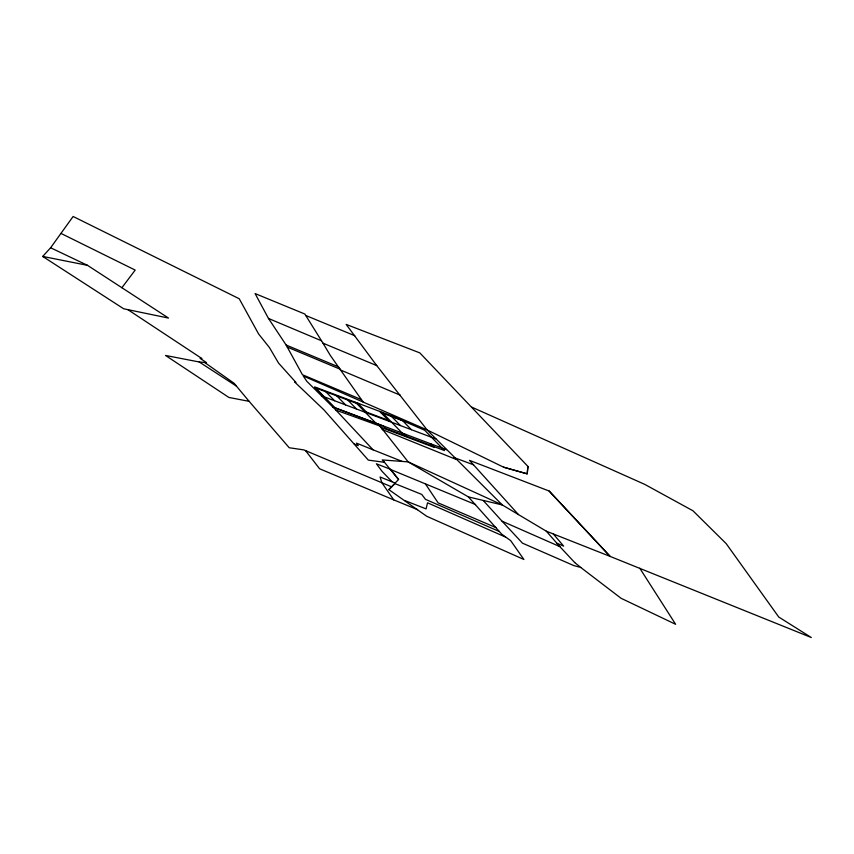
<?xml version="1.0" encoding="UTF-8"?>
<svg xmlns="http://www.w3.org/2000/svg" width="854" height="854" viewBox="0 0 854 854"><rect width="100%" height="100%" fill="white"/><g stroke="black" fill="none" stroke-linecap="round" stroke-linejoin="round"><path stroke-width="1.28" d="M527.889 466.465L527.131 473.831L503.518 467.17M50.621 247.767L87.524 265.348L168.505 318.072L123.681 308.785L42.7 256.435L50.621 247.767L73.124 216.478L239.227 298.751L258.581 333.935L269.49 347.631L278.553 363.099L295.932 382.432L294.747 382.09L323.858 409.792L368.341 460.125L384.481 462.313L382.24 459.943L408.148 461.875L502.301 504.949L546.293 531.177L610.183 556.424L549.197 491.05L469.465 460.359L518.463 514.588M121.908 287.691L135.188 270.088L61.072 233.462M379.923 426.029L408.148 461.875L468.376 496.9L501.672 534.124L510.713 540.667L523.897 559.477L426.658 516.232L388.858 489.63L398.562 479.489L384.087 461.854M388.858 489.63L395.402 483.14L380.062 476.991L381.845 482.702L393.737 499.878L417.617 509.689M391.666 486.876L303.832 449.898L289.218 447.742L249.133 401.348L228.872 397.441L165.516 355.456L199.228 361.979L206.519 362.608L200.092 358.338L201.95 358.584L128.015 309.746M42.7 256.435L87.524 265.348M468.376 496.9L502.301 504.949L427.021 429.893L503.614 467.202L527.228 473.874L527.996 466.497L419.816 352.883L346.158 324.403L376.753 365.597L427.128 429.936L303.277 375.995L306.767 381.258L335.964 410.133L373.059 449.823L402.181 461.427M335.964 410.133L380.051 426.071L382.56 429.647L455.865 459.313M454.104 457.584L473.575 464.822M358.765 404.177L314.848 387.631L323.602 396.619M380.724 412.45L402.682 420.723L411.436 429.711M366.494 412.119L388.453 420.392M321.499 395.829L435.935 438.935M332.644 406.846L446.493 449.738M354.271 444.048L358.242 445.617L356.513 443.119L373.059 449.823M404.679 500.497L426.071 508.899L427.544 502.814L505.525 537.049M471.92 407.209L644.717 484.367L692.946 510.767L726.21 543.656L778.741 617.026L811.3 637.522L610.076 556.392L549.09 491.007M394.975 483.642L421.737 494.402L425.463 499.334L499.238 531.466M305.785 315.5L354.794 335.718M390.897 469.625L475.614 504.607M361.488 399.651L302.444 374.735L286.143 345.037L268.487 318.457L255.09 293.573L304.835 314.026L323.015 343.18L376.753 365.597M286.143 345.037L338.291 366.793L363.206 402.095M287.275 347.076L339.913 369.109M393.737 499.878L319.599 468.782L305.508 450.57M268.487 318.457L321.531 340.799M400.345 395.231L340.543 370.006L330.146 355.157L323.015 343.18M495.896 527.58L438.113 502.867L425.42 483.919M483.332 500.604L502.077 521.207L559.829 546.603L574.731 562.562M199.228 361.979L236.441 386.125L249.133 401.348M204.704 362.512L234.156 383.329L236.441 386.125M580.731 567.451L621.093 598.302L675.631 624.306L639.785 568.23M574.635 562.519L580.837 567.483L573.717 565.54L522.467 543.155L502.077 521.207M430.715 443.792L434.216 447.389L381.524 427.534L378.023 423.947M391.698 416.581L400.451 425.57M404.369 433.864L407.87 437.461M381.898 412.236L404.615 435.551M379.699 411.404L389.477 421.438M357.741 403.131L367.519 413.165M355.552 402.309L376.059 423.36M347.781 400.046L356.534 409.023M336.807 395.904L345.56 404.892M325.822 391.772L334.576 400.75M392.061 481.731L382.037 471.333L376.39 463.797L390.662 469.358L398.562 479.489M546.293 531.177L559.829 546.603L556.787 543.219L563.64 546.101L553.285 533.942M392.178 416.101L314.646 386.894L335.152 407.945L383.136 426.029L385.346 428.281L444.443 450.549L424.673 430.256L392.178 416.101"/></g></svg>
